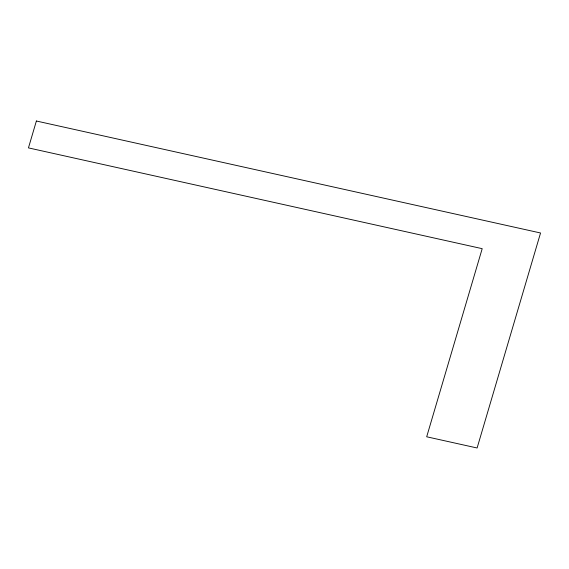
<?xml version="1.0" encoding="UTF-8"?>
<svg xmlns="http://www.w3.org/2000/svg" width="569" height="569" viewBox="0 0 569 569"><rect width="100%" height="100%" fill="white"/><g stroke="black" fill="none" stroke-linecap="round" stroke-linejoin="round"><path stroke-width="0.85" d="M36.38 121.012L28.45 147.89L482.199 248.667L426.686 436.786L477.106 447.988L540.55 232.984L36.38 121.012"/></g></svg>
